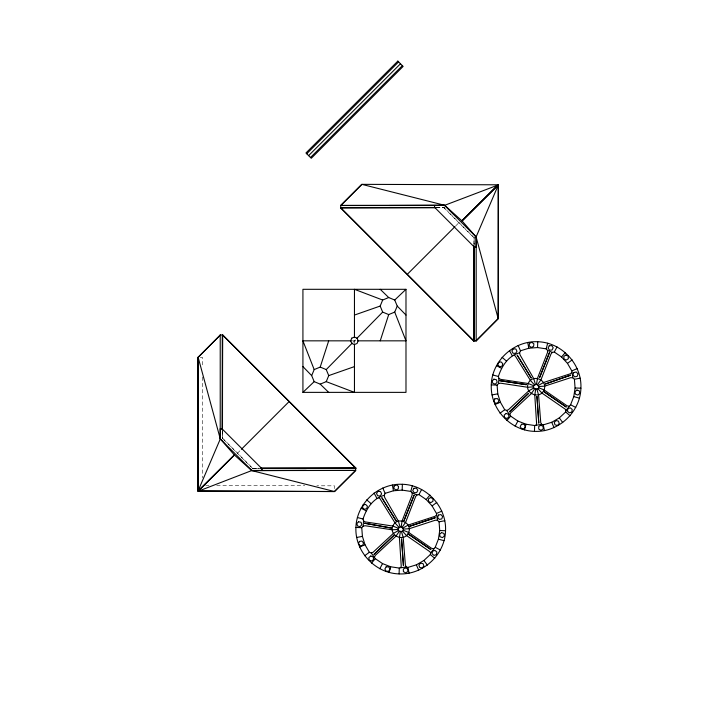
<?xml version="1.0" encoding="UTF-8"?>
<svg xmlns="http://www.w3.org/2000/svg" width="707" height="707" viewBox="0 0 707 707"><rect width="100%" height="100%" fill="white"/><g stroke="black" fill="none" stroke-linecap="round" stroke-linejoin="round"><path stroke-width="0.53" stroke-dasharray="3.54 2.65" d="M222.334 431.632L222.325 438.225L222.475 431.491M473.929 244.401L474.079 237.667L446.957 210.545M474.07 244.26L474.079 237.667M334.464 488.625L334.473 485.824L316.86 485.78M352.926 342.391L355.983 339.28M436.104 207.681L443.943 207.531L446.205 209.785M455.785 225.825L459.011 222.599M237.393 453.293L240.627 450.067M223.827 439.727L252.461 468.361L259.204 468.22M436.246 207.54L443.943 207.531M252.461 468.361L259.062 468.361M436.555 207.496L444.738 207.496M352.307 340.836L356.646 340.836M200.267 357.309L202.379 357.309L202.379 366.076M252.691 468.396L259.849 468.396M205.675 485.497L208.98 485.506M216.687 485.523L304.752 485.744M443.802 207.672L473.937 237.808M222.466 438.084L252.602 468.22M474.132 236.889L474.132 245.073M354.454 340.836L354.454 342.983M222.272 430.819L222.272 439.003M202.379 377.034L202.379 477.826"/><path stroke-width="1.06" d="M222.334 429.432L222.581 334.764L355.921 468.105L261.254 468.352M222.475 430.386L222.581 334.764M435.15 207.54L340.482 207.787L473.823 341.127L473.929 245.506M473.823 341.127L474.07 246.46M498.188 318.583L476.12 236.969L462.069 220.973L444.712 205.304L361.834 184.35L340.739 205.454L444.712 205.304L498.347 184.907L498.294 318.689L475.952 341.03L498.188 318.583L498.241 184.801L361.834 184.35L340.739 205.454L340.739 207.496L434.885 207.496M198.181 485.479L198.163 491.091L334.57 491.542L355.665 470.438L355.665 468.396L261.519 468.396M400.038 526.803L398.341 521.086L384.696 497.489L384.237 495.351L385.112 493.353L393.454 490.773L402.168 490.119L410.802 491.409L412.163 492.956L412.154 495.015L402.124 520.838L401.178 526.733C409.786 534.421 390.582 531.319 401.178 526.733M535.402 384.255L533.697 378.537L520.06 354.932L519.601 352.802L520.476 350.805L528.818 348.224L537.532 347.561L546.166 348.86L547.527 350.407L547.51 352.466L537.488 378.289L536.533 384.175C545.15 391.864 525.946 388.77 536.533 384.175M399.084 573.907C423.042 575.065 444.942 554.73 445.543 530.745C446.7 506.786 426.365 484.887 402.38 484.286C378.422 483.128 356.531 503.464 355.921 527.449C354.764 551.407 375.099 573.306 399.084 573.907L399.296 568.074L406.233 566.873L407.886 567.429L416.352 564.84L423.917 560.465L430.316 554.527L430.643 552.989L435.229 547.306L438.42 539.167L439.719 530.533L439.056 521.819L437.447 520.325L436.475 513.476L432.101 505.912L426.162 499.513L418.942 494.6L416.971 494.953L412.163 492.956M402.168 490.119L402.38 484.286M534.448 431.358C558.406 432.516 580.306 412.172 580.907 388.196C582.064 364.238 561.729 342.338 537.744 341.737C513.786 340.571 491.886 360.915 491.285 384.9C490.128 408.858 510.463 430.749 534.448 431.358L534.66 425.526L541.597 424.324L543.25 424.88L551.716 422.291L559.281 417.917L565.68 411.969L566.007 410.44L570.593 404.749L573.784 396.618L575.074 387.984L574.42 379.27L572.803 377.777L571.839 370.928L567.465 363.363L561.526 356.964L554.306 352.051L552.326 352.395L547.527 350.407M537.532 347.561L537.744 341.737M261.802 470.402L261.899 468.653L222.06 428.813L220.231 429.061L220.319 438.906L198.057 490.985L334.57 491.542L251.692 470.588L234.335 454.919L220.284 438.923L198.11 357.203L220.451 334.862L198.216 357.309L198.163 491.091L202.379 491.091M434.602 205.49L434.505 207.239L474.344 247.079L476.173 246.831L476.085 236.986L498.347 184.907L461.963 220.858L498.135 184.695M399.296 568.074L390.662 566.784L382.531 563.594L375.311 558.68L371.237 552.989L369.363 552.282L364.989 544.717L362.408 536.374L361.754 527.661L363.159 526.114L363.539 520.909L363.045 519.026C366.279 508.66 373.137 498.143 384.237 495.351M534.66 425.526L526.026 424.227L517.886 421.045L510.666 416.131L506.592 410.44L504.727 409.733L500.353 402.168L497.772 393.826L497.109 385.112L498.523 383.565L498.903 378.36L498.408 376.469C501.643 366.111 508.501 355.594 519.601 352.802M400.365 531.779L399.411 537.673L401.24 566.192L400.71 567.58M535.72 389.23L534.775 395.125L536.604 423.634L536.065 425.031M389.15 572.414L390.662 566.784M410.802 491.409L412.314 485.78M524.514 429.865L526.026 424.227M546.166 348.86L547.678 343.222M328.684 392.367L320.209 384.14L314.182 381.639L311.681 375.611L314.182 369.584L320.209 367.083L328.684 340.836M380.225 340.836L388.7 314.58L394.727 312.087L397.228 306.06L394.727 300.033L388.7 297.532L380.225 289.304M320.209 384.14L326.236 381.639L328.737 375.611L326.236 369.584L320.209 367.083M388.7 314.58L382.673 312.087L380.172 306.06L382.673 300.033L388.7 297.532M374.551 557.063L375.249 555.428L395.893 536.251L399.305 531.355M509.915 414.514L510.613 412.879L531.257 393.702L534.669 388.806M379.8 568.755L382.531 563.594M418.942 494.6L421.664 489.438M515.164 426.206L517.886 421.045M554.306 352.051L557.028 346.89M402.23 527.157L405.641 522.261L415.663 496.464L416.971 494.953M537.594 384.608L541.005 379.712L551.018 353.915L552.326 352.395M371.502 563.099L375.311 558.68M426.162 499.513L429.962 495.094M506.866 420.55L510.666 416.131M561.526 356.964L565.326 352.537M326.236 369.584L352.166 343.169M356.743 338.503L382.673 312.087M306.732 153.755L398.607 61.889M308.614 155.628L400.48 63.763M310.488 157.502L402.354 65.636M407.152 274.457L455.008 226.602M462.069 220.973L498.241 184.801M234.335 454.919L198.163 491.091L198.11 357.203L198.057 490.985L234.441 455.034L198.269 491.197L251.692 470.588L355.665 470.438L334.455 491.436M241.396 449.29L289.251 401.435M394.727 300.033L405.986 289.304L405.986 392.367L302.923 392.367L302.923 289.304L405.986 289.304M302.923 392.367L314.182 381.639M571.716 372.642L570.416 373.764L543.559 382.514L538.354 385.448M436.352 515.191L435.052 516.313L408.195 525.071L402.999 527.996M500.035 413.197L504.727 409.733M567.465 363.363L572.157 359.898M364.671 555.746L369.363 552.282M432.101 505.912L436.793 502.447M533.9 387.957L528.703 390.891L508.457 409.707L506.592 410.44M398.545 530.515L393.339 533.44L373.093 552.255L371.237 552.989M495.006 404.501L500.353 402.168M571.839 370.928L577.186 368.586M359.642 547.05L364.989 544.717M436.475 513.476L441.822 511.143M354.454 315.066L380.172 306.06M328.737 375.611L354.454 366.597M492.037 394.913L497.772 393.826M574.42 379.27L580.147 378.183M356.682 537.461L362.408 536.374M439.056 521.819L444.791 520.732M498.523 383.565L500.574 383.194L527.625 387.259L533.582 386.87M363.159 526.114L365.219 525.743L392.261 529.808L398.218 529.419M538.681 386.535L544.637 386.155L570.611 377.688L572.803 377.777M403.317 529.092L409.273 528.703L435.247 520.237L437.447 520.325M389 205.49L444.712 205.304M340.482 207.787L436.104 207.681M260.3 468.211L355.921 468.105M306.308 470.402L251.692 470.588M340.739 205.454L444.738 205.454M476.182 247.123L474.132 247.123L474.132 340.898L476.182 340.898L476.182 236.889M351.238 340.836L302.923 340.836L314.182 369.584M357.671 340.836L405.986 340.836L394.727 312.087M220.222 428.769L222.272 428.769L222.272 334.994L220.222 334.994L220.222 439.003M251.665 470.438L355.665 470.438M491.285 384.9L497.109 385.112M575.074 387.984L580.907 388.196M355.921 527.449L361.754 527.661M439.719 530.533L445.543 530.745M569.082 406.145L567.058 405.827L544.037 389.902L538.504 387.666M433.718 548.694L431.694 548.376L408.673 532.451L403.14 530.215M492.77 374.966L498.408 376.469M573.784 396.618L579.413 398.129M357.415 517.515L363.045 519.026M438.42 539.167L444.058 540.678M382.673 300.033L354.454 289.304L354.454 337.61M326.236 381.639L354.454 392.367L354.454 344.053M533.758 385.748L528.226 383.512L500.574 379.359L498.903 378.36M398.395 528.297L392.862 526.061L365.21 521.907L363.539 520.909M513.821 355.223L515.288 355.983L530.391 380.393L534.412 384.811M378.457 497.772L379.924 498.532L395.036 522.95L399.048 527.36M496.438 365.616L501.599 368.338M570.593 404.749L575.754 407.471M361.074 508.165L366.235 510.887M435.229 547.306L440.39 550.028M502.085 357.318L506.512 361.118M565.68 411.969L570.098 415.778M366.73 499.867L371.148 503.667M430.316 554.527L434.743 558.327M444.597 205.49L476.12 236.969M340.624 207.646L406.516 273.538M407.294 274.316L473.964 340.986M222.44 334.906L289.11 401.576M289.888 402.354L355.78 468.246M220.284 438.923L251.807 470.402M397.228 306.06L405.986 315.066M302.923 366.597L311.681 375.611M537.85 388.594L541.862 393.012L565.158 409.123L566.007 410.44M402.486 531.143L406.507 535.561L429.794 551.672L430.643 552.989M559.281 417.917L562.745 422.609M423.917 560.465L427.382 565.158M509.447 350.486L512.266 355.78M374.083 493.035L376.902 498.329M541.597 424.324L540.767 422.689L538.557 394.877L536.86 389.159M406.233 566.873L405.403 565.238L403.202 537.426L401.496 531.708M518.143 345.458L520.476 350.805M551.716 422.291L554.049 427.638M382.779 488.007L385.112 493.353M416.352 564.84L418.694 570.187M543.25 424.88L544.461 430.598M407.886 567.429L409.097 573.156M527.731 342.488L528.818 348.224M392.367 485.046L393.454 490.773M434.513 205.454L434.513 207.496M261.89 468.396L261.89 470.438M394.117 485.921L393.843 488.457L395.911 489.969L398.253 488.935L398.527 486.389L396.459 484.887L394.117 485.921M529.481 343.363L529.207 345.909L531.275 347.42L533.608 346.386L533.882 343.841L531.823 342.329L529.481 343.363M392.862 526.061C388.62 536.056 404.775 542.587 408.673 532.451C412.915 522.455 396.76 515.924 392.862 526.061M528.226 383.512C523.984 393.507 540.139 400.038 544.037 389.902C548.279 379.898 532.124 373.367 528.226 383.512M364.467 523.233L391.492 528.058L364.467 523.233M499.831 380.675L526.282 384.679L499.831 380.675M432.534 551.23L432.057 553.74L433.992 555.41L436.413 554.571L436.891 552.061L434.955 550.382L432.534 551.23M567.898 408.673L567.421 411.191L569.356 412.861L571.777 412.022L572.255 409.503L570.319 407.833L567.898 408.673M363.106 505.072L362.479 507.555L364.317 509.332L366.774 508.633L367.401 506.159L365.572 504.374L363.106 505.072M498.47 362.523L497.843 364.998L499.681 366.783L502.138 366.085L502.765 363.601L500.927 361.825L498.47 362.523M438.42 515.067L437.598 517.489L439.286 519.415L441.795 518.92L442.617 516.49L440.929 514.563L438.42 515.067M573.784 372.518L572.962 374.94L574.65 376.866L577.159 376.363L577.981 373.941L576.293 372.015L573.784 372.518M359.448 541.412L358.484 543.78L360.049 545.804L362.585 545.451L363.548 543.082L361.984 541.067L359.448 541.412M494.812 398.863L493.848 401.231L495.413 403.255L497.949 402.902L498.912 400.533L497.339 398.518L494.812 398.863M414.055 495.289L403.953 520.812L414.055 495.289M549.41 352.731L539.635 377.476L549.41 352.731M351.768 338.149L350.672 340.801L351.768 343.461L354.428 344.556L357.079 343.461L358.175 340.801L357.079 338.149L354.428 337.053L351.768 338.149M413.878 488.298L412.729 490.587L414.125 492.726L416.679 492.585L417.837 490.296L416.432 488.157L413.878 488.298M549.242 345.75L548.084 348.038L549.489 350.177L552.043 350.036L553.201 347.747L551.796 345.608L549.242 345.75M386.155 566.828L384.864 569.038L386.137 571.256L388.7 571.265L389.981 569.055L388.709 566.837L386.155 566.828M521.51 424.28L520.228 426.489L521.501 428.707L524.055 428.716L525.345 426.507L524.073 424.288L521.51 424.28M408.169 533.953L430.784 549.507L408.169 533.953M544.231 391.881L566.148 406.958L544.231 391.881M377.989 491.347L376.522 493.451L377.618 495.766L380.163 495.978L381.63 493.875L380.534 491.559L377.989 491.347M513.344 348.798L511.886 350.902L512.973 353.217L515.527 353.429L516.985 351.326L515.898 349.011L513.344 348.798M420.594 563.117L418.88 565.017L419.666 567.447L422.167 567.986L423.882 566.095L423.095 563.656L420.594 563.117M555.958 420.568L554.244 422.468L555.022 424.898L557.523 425.437L559.246 423.546L558.459 421.107L555.958 420.568M358.564 521.731L356.823 523.613L357.583 526.052L360.084 526.618L361.816 524.744L361.065 522.296L358.564 521.731M493.928 379.182L492.187 381.055L492.947 383.503L495.439 384.069L497.18 382.195L496.42 379.747L493.928 379.182M397.829 61.111L305.954 152.977L311.266 158.28L403.131 66.414L397.829 61.111M528.589 393.357L509.438 411.819L528.589 393.357M393.87 535.349L374.074 554.376L393.87 535.349M576.947 390.025L574.977 391.669L575.418 394.188L577.822 395.072L579.784 393.428L579.342 390.909L576.947 390.025M441.583 532.583L439.621 534.218L440.054 536.737L442.458 537.62L444.42 535.986L443.987 533.458L441.583 532.583M506.159 413.445L504.179 415.071L504.586 417.59L506.981 418.5L508.96 416.883L508.554 414.355L506.159 413.445M370.795 556.002L368.815 557.62L369.222 560.147L371.617 561.049L373.596 559.431L373.19 556.913L370.795 556.002M566.007 354.976L563.832 356.328L563.921 358.882L566.174 360.093L568.348 358.741L568.26 356.187L566.007 354.976M430.643 497.534L428.477 498.877L428.557 501.44L430.81 502.642L432.984 501.29L432.905 498.735L430.643 497.534M540.899 425.199L538.707 426.524L538.761 429.087L541.005 430.316L543.197 428.99L543.144 426.436L540.899 425.199M405.535 567.748L403.344 569.082L403.405 571.636L405.641 572.873L407.833 571.548L407.78 568.985L405.535 567.748M517.241 355.214L531.134 377.9L517.241 355.214M381.877 497.763L396.327 521.156L381.877 497.763M570.522 375.231L545.389 383.972L570.522 375.231M435.159 517.789L409.114 526.459L435.159 517.789M536.949 396.459L538.787 422.998L536.949 396.459M401.567 539.017L403.432 565.547L401.567 539.017"/></g></svg>
